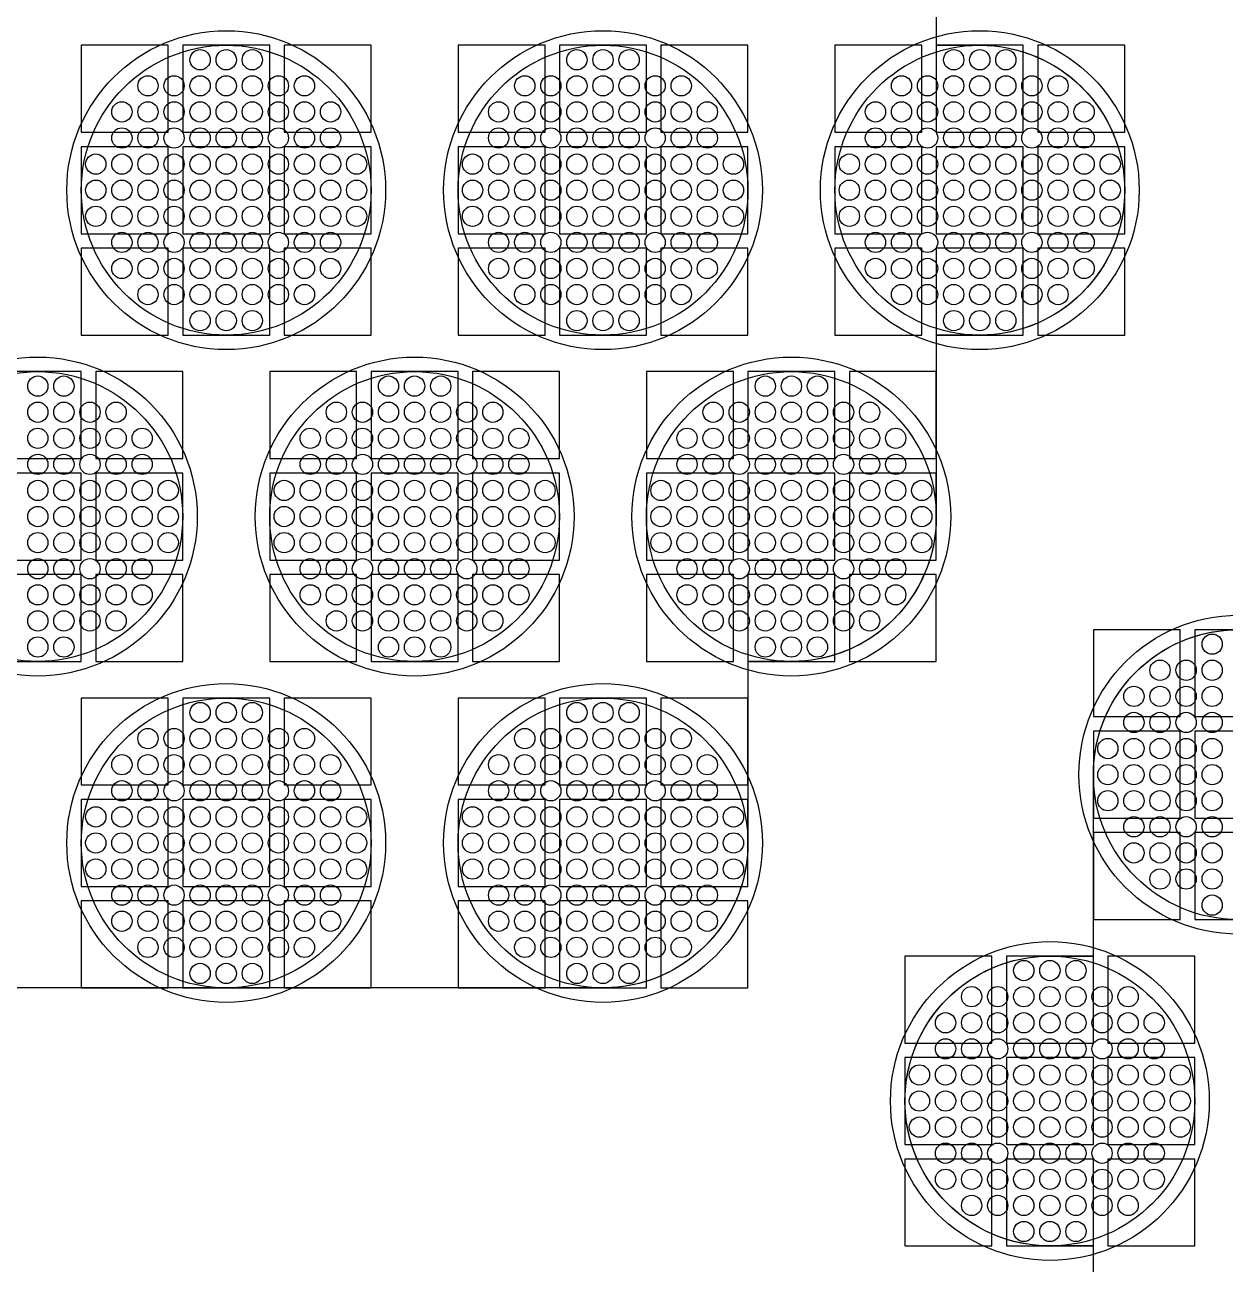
# Model space of a CAD drawing. Extents: x -49 to 54, y -38 to 38.
# Drawn here: x -36.067 to -31.925, y -30.411 to -26.135 of the extents above; entities that cross this region are included whole.
import ezdxf

# ---------------------------------------------------------------- set-up
doc = ezdxf.new("R2010")
doc.units = 0
for name, color, linetype in [('BACK_LAYER', 5, 'CONTINUOUS'), ('COND_LAYER_LOWER_ELECTRODE', 6, 'CONTINUOUS'), ('CONDUCTIVE_LAYER_BACK_LAYER', 2, 'CONTINUOUS'), ('EMITTER', 3, 'CONTINUOUS'), ('LOWER_ELECTRODE', 1, 'CONTINUOUS')]:
    doc.layers.add(name, color=color, linetype=linetype)

msp = doc.modelspace()

# ---------------------------------------------------------------- linework, layer by layer
at = {"layer": 'BACK_LAYER'}
for points in [[(-35.8721, -26.5058), (-35.5721, -26.5058), (-35.5721, -26.2058), (-35.8721, -26.2058)], [(-35.5221, -26.5058), (-35.2221, -26.5058), (-35.2221, -26.2058), (-35.5221, -26.2058)], [(-35.1721, -26.5058), (-34.8721, -26.5058), (-34.8721, -26.2058), (-35.1721, -26.2058)], [(-34.5721, -26.5058), (-34.2721, -26.5058), (-34.2721, -26.2058), (-34.5721, -26.2058)], [(-34.2221, -26.5058), (-33.9221, -26.5058), (-33.9221, -26.2058), (-34.2221, -26.2058)], [(-33.8721, -26.5058), (-33.5721, -26.5058), (-33.5721, -26.2058), (-33.8721, -26.2058)], [(-33.2721, -26.5058), (-32.9721, -26.5058), (-32.9721, -26.2058), (-33.2721, -26.2058)], [(-32.9221, -26.5058), (-32.6221, -26.5058), (-32.6221, -26.2058), (-32.9221, -26.2058)], [(-32.5721, -26.5058), (-32.2721, -26.5058), (-32.2721, -26.2058), (-32.5721, -26.2058)], [(-35.8721, -26.8558), (-35.5721, -26.8558), (-35.5721, -26.5558), (-35.8721, -26.5558)], [(-35.5221, -26.8558), (-35.2221, -26.8558), (-35.2221, -26.5558), (-35.5221, -26.5558)], [(-35.1721, -26.8558), (-34.8721, -26.8558), (-34.8721, -26.5558), (-35.1721, -26.5558)], [(-34.5721, -26.8558), (-34.2721, -26.8558), (-34.2721, -26.5558), (-34.5721, -26.5558)], [(-34.2221, -26.8558), (-33.9221, -26.8558), (-33.9221, -26.5558), (-34.2221, -26.5558)], [(-33.8721, -26.8558), (-33.5721, -26.8558), (-33.5721, -26.5558), (-33.8721, -26.5558)], [(-33.2721, -26.8558), (-32.9721, -26.8558), (-32.9721, -26.5558), (-33.2721, -26.5558)], [(-32.9221, -26.8558), (-32.6221, -26.8558), (-32.6221, -26.5558), (-32.9221, -26.5558)], [(-32.5721, -26.8558), (-32.2721, -26.8558), (-32.2721, -26.5558), (-32.5721, -26.5558)], [(-35.8721, -27.2058), (-35.5721, -27.2058), (-35.5721, -26.9058), (-35.8721, -26.9058)], [(-35.5221, -27.2058), (-35.2221, -27.2058), (-35.2221, -26.9058), (-35.5221, -26.9058)], [(-35.1721, -27.2058), (-34.8721, -27.2058), (-34.8721, -26.9058), (-35.1721, -26.9058)], [(-34.5721, -27.2058), (-34.2721, -27.2058), (-34.2721, -26.9058), (-34.5721, -26.9058)], [(-34.2221, -27.2058), (-33.9221, -27.2058), (-33.9221, -26.9058), (-34.2221, -26.9058)], [(-33.8721, -27.2058), (-33.5721, -27.2058), (-33.5721, -26.9058), (-33.8721, -26.9058)], [(-33.2721, -27.2058), (-32.9721, -27.2058), (-32.9721, -26.9058), (-33.2721, -26.9058)], [(-32.9221, -27.2058), (-32.6221, -27.2058), (-32.6221, -26.9058), (-32.9221, -26.9058)], [(-32.5721, -27.2058), (-32.2721, -27.2058), (-32.2721, -26.9058), (-32.5721, -26.9058)], [(-36.1721, -27.6316), (-35.8721, -27.6316), (-35.8721, -27.3316), (-36.1721, -27.3316)], [(-35.8221, -27.6316), (-35.5221, -27.6316), (-35.5221, -27.3316), (-35.8221, -27.3316)], [(-35.2221, -27.6316), (-34.9221, -27.6316), (-34.9221, -27.3316), (-35.2221, -27.3316)], [(-34.8721, -27.6316), (-34.5721, -27.6316), (-34.5721, -27.3316), (-34.8721, -27.3316)], [(-34.5221, -27.6316), (-34.2221, -27.6316), (-34.2221, -27.3316), (-34.5221, -27.3316)], [(-33.9221, -27.6316), (-33.6221, -27.6316), (-33.6221, -27.3316), (-33.9221, -27.3316)], [(-33.5721, -27.6316), (-33.2721, -27.6316), (-33.2721, -27.3316), (-33.5721, -27.3316)], [(-33.2221, -27.6316), (-32.9221, -27.6316), (-32.9221, -27.3316), (-33.2221, -27.3316)], [(-36.1721, -27.9816), (-35.8721, -27.9816), (-35.8721, -27.6816), (-36.1721, -27.6816)], [(-35.8221, -27.9816), (-35.5221, -27.9816), (-35.5221, -27.6816), (-35.8221, -27.6816)], [(-35.2221, -27.9816), (-34.9221, -27.9816), (-34.9221, -27.6816), (-35.2221, -27.6816)], [(-34.8721, -27.9816), (-34.5721, -27.9816), (-34.5721, -27.6816), (-34.8721, -27.6816)], [(-34.5221, -27.9816), (-34.2221, -27.9816), (-34.2221, -27.6816), (-34.5221, -27.6816)], [(-33.9221, -27.9816), (-33.6221, -27.9816), (-33.6221, -27.6816), (-33.9221, -27.6816)], [(-33.5721, -27.9816), (-33.2721, -27.9816), (-33.2721, -27.6816), (-33.5721, -27.6816)], [(-33.2221, -27.9816), (-32.9221, -27.9816), (-32.9221, -27.6816), (-33.2221, -27.6816)], [(-36.1721, -28.3316), (-35.8721, -28.3316), (-35.8721, -28.0316), (-36.1721, -28.0316)], [(-35.8221, -28.3316), (-35.5221, -28.3316), (-35.5221, -28.0316), (-35.8221, -28.0316)], [(-35.2221, -28.3316), (-34.9221, -28.3316), (-34.9221, -28.0316), (-35.2221, -28.0316)], [(-34.8721, -28.3316), (-34.5721, -28.3316), (-34.5721, -28.0316), (-34.8721, -28.0316)], [(-34.5221, -28.3316), (-34.2221, -28.3316), (-34.2221, -28.0316), (-34.5221, -28.0316)], [(-33.9221, -28.3316), (-33.6221, -28.3316), (-33.6221, -28.0316), (-33.9221, -28.0316)], [(-33.5721, -28.3316), (-33.2721, -28.3316), (-33.2721, -28.0316), (-33.5721, -28.0316)], [(-33.2221, -28.3316), (-32.9221, -28.3316), (-32.9221, -28.0316), (-33.2221, -28.0316)], [(-32.3802, -28.5218), (-32.0802, -28.5218), (-32.0802, -28.2218), (-32.3802, -28.2218)], [(-32.0302, -28.5218), (-31.7302, -28.5218), (-31.7302, -28.2218), (-32.0302, -28.2218)], [(-35.8721, -28.7575), (-35.5721, -28.7575), (-35.5721, -28.4575), (-35.8721, -28.4575)], [(-35.5221, -28.7575), (-35.2221, -28.7575), (-35.2221, -28.4575), (-35.5221, -28.4575)], [(-35.1721, -28.7575), (-34.8721, -28.7575), (-34.8721, -28.4575), (-35.1721, -28.4575)], [(-34.5721, -28.7575), (-34.2721, -28.7575), (-34.2721, -28.4575), (-34.5721, -28.4575)], [(-34.2221, -28.7575), (-33.9221, -28.7575), (-33.9221, -28.4575), (-34.2221, -28.4575)], [(-33.8721, -28.7575), (-33.5721, -28.7575), (-33.5721, -28.4575), (-33.8721, -28.4575)], [(-32.3802, -28.8718), (-32.0802, -28.8718), (-32.0802, -28.5718), (-32.3802, -28.5718)], [(-32.0302, -28.8718), (-31.7302, -28.8718), (-31.7302, -28.5718), (-32.0302, -28.5718)], [(-35.8721, -29.1075), (-35.5721, -29.1075), (-35.5721, -28.8075), (-35.8721, -28.8075)], [(-35.5221, -29.1075), (-35.2221, -29.1075), (-35.2221, -28.8075), (-35.5221, -28.8075)], [(-35.1721, -29.1075), (-34.8721, -29.1075), (-34.8721, -28.8075), (-35.1721, -28.8075)], [(-34.5721, -29.1075), (-34.2721, -29.1075), (-34.2721, -28.8075), (-34.5721, -28.8075)], [(-34.2221, -29.1075), (-33.9221, -29.1075), (-33.9221, -28.8075), (-34.2221, -28.8075)], [(-33.8721, -29.1075), (-33.5721, -29.1075), (-33.5721, -28.8075), (-33.8721, -28.8075)], [(-32.3802, -29.2218), (-32.0802, -29.2218), (-32.0802, -28.9218), (-32.3802, -28.9218)], [(-32.0302, -29.2218), (-31.7302, -29.2218), (-31.7302, -28.9218), (-32.0302, -28.9218)], [(-35.8721, -29.4575), (-35.5721, -29.4575), (-35.5721, -29.1575), (-35.8721, -29.1575)], [(-35.5221, -29.4575), (-35.2221, -29.4575), (-35.2221, -29.1575), (-35.5221, -29.1575)], [(-35.1721, -29.4575), (-34.8721, -29.4575), (-34.8721, -29.1575), (-35.1721, -29.1575)], [(-34.5721, -29.4575), (-34.2721, -29.4575), (-34.2721, -29.1575), (-34.5721, -29.1575)], [(-34.2221, -29.4575), (-33.9221, -29.4575), (-33.9221, -29.1575), (-34.2221, -29.1575)], [(-33.8721, -29.4575), (-33.5721, -29.4575), (-33.5721, -29.1575), (-33.8721, -29.1575)], [(-33.0302, -29.6477), (-32.7302, -29.6477), (-32.7302, -29.3477), (-33.0302, -29.3477)], [(-32.6802, -29.6477), (-32.3802, -29.6477), (-32.3802, -29.3477), (-32.6802, -29.3477)], [(-32.3302, -29.6477), (-32.0302, -29.6477), (-32.0302, -29.3477), (-32.3302, -29.3477)], [(-33.0302, -29.9977), (-32.7302, -29.9977), (-32.7302, -29.6977), (-33.0302, -29.6977)], [(-32.6802, -29.9977), (-32.3802, -29.9977), (-32.3802, -29.6977), (-32.6802, -29.6977)], [(-32.3302, -29.9977), (-32.0302, -29.9977), (-32.0302, -29.6977), (-32.3302, -29.6977)], [(-33.0302, -30.3477), (-32.7302, -30.3477), (-32.7302, -30.0477), (-33.0302, -30.0477)], [(-32.6802, -30.3477), (-32.3802, -30.3477), (-32.3802, -30.0477), (-32.6802, -30.0477)], [(-32.3302, -30.3477), (-32.0302, -30.3477), (-32.0302, -30.0477), (-32.3302, -30.0477)]]:
    msp.add_lwpolyline(points, close=True, dxfattribs=at)
at = {"layer": 'COND_LAYER_LOWER_ELECTRODE'}
for centre in [(-35.3721, -26.7058), (-34.0721, -26.7058), (-32.7721, -26.7058), (-36.0221, -27.8316), (-34.7221, -27.8316), (-33.4221, -27.8316), (-31.8802, -28.7218), (-35.3721, -28.9575), (-34.0721, -28.9575), (-32.5302, -29.8477)]:
    msp.add_circle(centre, 0.55, dxfattribs=at)
at = {"layer": 'CONDUCTIVE_LAYER_BACK_LAYER'}
for points in [[(-32.9221, -25.58), (-32.9221, -26.2059), (-32.7621, -26.2059), (-32.7423, -26.2067), (-32.7225, -26.2083), (-32.7027, -26.2106), (-32.6831, -26.2138), (-32.6636, -26.2177), (-32.6443, -26.2224), (-32.6252, -26.2279), (-32.6063, -26.2341), (-32.5876, -26.2411), (-32.5693, -26.2488), (-32.5513, -26.2572), (-32.5336, -26.2663), (-32.5164, -26.2761), (-32.4995, -26.2866), (-32.483, -26.2978), (-32.467, -26.3096), (-32.4515, -26.3221), (-32.4365, -26.3351), (-32.4221, -26.3487), (-32.4081, -26.3629), (-32.3948, -26.3777), (-32.3821, -26.3929), (-32.3699, -26.4087), (-32.3584, -26.4249), (-32.3476, -26.4416), (-32.3374, -26.4587), (-32.3279, -26.4761), (-32.3192, -26.494), (-32.3111, -26.5122), (-32.3038, -26.5306), (-32.2972, -26.5494), (-32.2913, -26.5684), (-32.2862, -26.5876), (-32.2819, -26.607), (-32.2784, -26.6266), (-32.2756, -26.6463), (-32.2737, -26.6661), (-32.2725, -26.6859), (-32.2721, -26.7058), (-32.2725, -26.7257), (-32.2737, -26.7455), (-32.2756, -26.7653), (-32.2784, -26.785), (-32.2819, -26.8046), (-32.2862, -26.824), (-32.2913, -26.8432), (-32.2972, -26.8622), (-32.3038, -26.881), (-32.3111, -26.8994), (-32.3192, -26.9176), (-32.3279, -26.9354), (-32.3374, -26.9529), (-32.3476, -26.97), (-32.3584, -26.9867), (-32.3699, -27.0029), (-32.3821, -27.0187), (-32.3948, -27.0339), (-32.4081, -27.0486), (-32.4221, -27.0628), (-32.4365, -27.0765), (-32.4515, -27.0895), (-32.467, -27.102), (-32.483, -27.1138), (-32.4995, -27.125), (-32.5164, -27.1355), (-32.5336, -27.1453), (-32.5513, -27.1544), (-32.5693, -27.1628), (-32.5876, -27.1705), (-32.6063, -27.1775), (-32.6252, -27.1837), (-32.6443, -27.1892), (-32.6636, -27.1939), (-32.6831, -27.1978), (-32.7027, -27.201), (-32.7225, -27.2033), (-32.7423, -27.2049), (-32.7621, -27.2057), (-32.9221, -27.2057), (-32.9221, -27.8316), (-32.9225, -27.8515), (-32.9237, -27.8714), (-32.9256, -27.8911), (-32.9284, -27.9108), (-32.9319, -27.9304), (-32.9362, -27.9498), (-32.9413, -27.969), (-32.9472, -27.988), (-32.9538, -28.0068), (-32.9611, -28.0253), (-32.9692, -28.0434), (-32.9779, -28.0613), (-32.9874, -28.0788), (-32.9976, -28.0958), (-33.0084, -28.1125), (-33.0199, -28.1287), (-33.0321, -28.1445), (-33.0448, -28.1597), (-33.0581, -28.1745), (-33.0721, -28.1887), (-33.0865, -28.2023), (-33.1015, -28.2154), (-33.117, -28.2278), (-33.133, -28.2396), (-33.1495, -28.2508), (-33.1664, -28.2613), (-33.1836, -28.2711), (-33.2013, -28.2802), (-33.2193, -28.2887), (-33.2376, -28.2964), (-33.2563, -28.3033), (-33.2752, -28.3096), (-33.2943, -28.315), (-33.3136, -28.3197), (-33.3331, -28.3236), (-33.3527, -28.3268), (-33.3725, -28.3292), (-33.3923, -28.3307), (-33.4121, -28.3315), (-33.5721, -28.3315), (-33.5721, -28.9575), (-33.5725, -28.9773), (-33.5737, -28.9972), (-33.5756, -29.017), (-33.5784, -29.0367), (-33.5819, -29.0562), (-33.5862, -29.0756), (-33.5913, -29.0949), (-33.5972, -29.1139), (-33.6038, -29.1326), (-33.6111, -29.1511), (-33.6192, -29.1693), (-33.6279, -29.1871), (-33.6374, -29.2046), (-33.6476, -29.2217), (-33.6584, -29.2383), (-33.6699, -29.2546), (-33.6821, -29.2703), (-33.6948, -29.2856), (-33.7081, -29.3003), (-33.7221, -29.3145), (-33.7365, -29.3281), (-33.7515, -29.3412), (-33.767, -29.3536), (-33.783, -29.3654), (-33.7995, -29.3766), (-33.8164, -29.3871), (-33.8336, -29.397), (-33.8513, -29.4061), (-33.8693, -29.4145), (-33.8876, -29.4222), (-33.9063, -29.4292), (-33.9252, -29.4354), (-33.9443, -29.4409), (-33.9636, -29.4456), (-33.9831, -29.4495), (-34.0027, -29.4526), (-34.0225, -29.455), (-34.0423, -29.4566), (-34.0621, -29.4574), (-36.682, -29.4574)], [(-32.3802, -30.9735), (-32.3802, -30.3476), (-32.5402, -30.3476), (-32.56, -30.3468), (-32.5798, -30.3452), (-32.5996, -30.3428), (-32.6192, -30.3397), (-32.6387, -30.3357), (-32.658, -30.331), (-32.6771, -30.3256), (-32.696, -30.3194), (-32.7147, -30.3124), (-32.733, -30.3047), (-32.751, -30.2963), (-32.7687, -30.2871), (-32.7859, -30.2773), (-32.8028, -30.2668), (-32.8193, -30.2556), (-32.8353, -30.2438), (-32.8508, -30.2314), (-32.8658, -30.2183), (-32.8802, -30.2047), (-32.8942, -30.1905), (-32.9075, -30.1758), (-32.9203, -30.1605), (-32.9324, -30.1448), (-32.9439, -30.1285), (-32.9547, -30.1119), (-32.9649, -30.0948), (-32.9744, -30.0773), (-32.9831, -30.0595), (-32.9912, -30.0413), (-32.9985, -30.0228), (-33.0051, -30.0041), (-33.011, -29.985), (-33.0161, -29.9658), (-33.0204, -29.9464), (-33.0239, -29.9269), (-33.0267, -29.9072), (-33.0286, -29.8874), (-33.0298, -29.8675), (-33.0302, -29.8477), (-33.0298, -29.8278), (-33.0286, -29.8079), (-33.0267, -29.7881), (-33.0239, -29.7685), (-33.0204, -29.7489), (-33.0161, -29.7295), (-33.011, -29.7103), (-33.0051, -29.6913), (-32.9985, -29.6725), (-32.9912, -29.654), (-32.9831, -29.6358), (-32.9744, -29.618), (-32.9649, -29.6005), (-32.9547, -29.5834), (-32.9439, -29.5668), (-32.9324, -29.5506), (-32.9203, -29.5348), (-32.9075, -29.5195), (-32.8942, -29.5048), (-32.8802, -29.4906), (-32.8658, -29.477), (-32.8508, -29.4639), (-32.8353, -29.4515), (-32.8193, -29.4397), (-32.8028, -29.4285), (-32.7859, -29.418), (-32.7687, -29.4082), (-32.751, -29.399), (-32.733, -29.3906), (-32.7147, -29.3829), (-32.696, -29.3759), (-32.6771, -29.3697), (-32.658, -29.3643), (-32.6387, -29.3596), (-32.6192, -29.3556), (-32.5996, -29.3525), (-32.5798, -29.3501), (-32.56, -29.3485), (-32.5402, -29.3478), (-32.3802, -29.3478), (-32.3802, -28.7218), (-32.3798, -28.7019), (-32.3786, -28.6821), (-32.3767, -28.6623), (-32.3739, -28.6426), (-32.3704, -28.6231), (-32.3661, -28.6036), (-32.361, -28.5844), (-32.3551, -28.5654), (-32.3485, -28.5467), (-32.3412, -28.5282), (-32.3331, -28.51), (-32.3244, -28.4922), (-32.3149, -28.4747), (-32.3047, -28.4576), (-32.2939, -28.4409), (-32.2824, -28.4247), (-32.2703, -28.409), (-32.2575, -28.3937), (-32.2442, -28.379), (-32.2302, -28.3648), (-32.2158, -28.3511), (-32.2008, -28.3381), (-32.1853, -28.3257), (-32.1693, -28.3138), (-32.1528, -28.3027), (-32.1359, -28.2922), (-32.1187, -28.2823), (-32.101, -28.2732), (-32.083, -28.2648), (-32.0647, -28.2571), (-32.046, -28.2501), (-32.0271, -28.2439), (-32.008, -28.2384), (-31.9887, -28.2337), (-31.9692, -28.2298), (-31.9496, -28.2267), (-31.9298, -28.2243), (-31.91, -28.2227)]]:
    msp.add_lwpolyline(points, dxfattribs=at)
at = {"layer": 'EMITTER'}
for centre in [(-35.3721, -26.7058), (-34.0721, -26.7058), (-32.7721, -26.7058), (-36.0221, -27.8316), (-34.7221, -27.8316), (-33.4221, -27.8316), (-31.8802, -28.7218), (-35.3721, -28.9575), (-34.0721, -28.9575), (-32.5302, -29.8477)]:
    msp.add_circle(centre, 0.5, dxfattribs=at)
at = {"layer": 'LOWER_ELECTRODE'}
for centre in [(-35.4621, -26.2558), (-35.3721, -26.2558), (-35.2821, -26.2558), (-34.1621, -26.2558), (-34.0721, -26.2558), (-33.9821, -26.2558), (-32.8621, -26.2558), (-32.7721, -26.2558), (-32.6821, -26.2558), (-35.6421, -26.3458), (-35.5521, -26.3458), (-35.4621, -26.3458), (-35.3721, -26.3458), (-35.2821, -26.3458), (-35.1921, -26.3458), (-35.1021, -26.3458), (-34.3421, -26.3458), (-34.2521, -26.3458), (-34.1621, -26.3458), (-34.0721, -26.3458), (-33.9821, -26.3458), (-33.8921, -26.3458), (-33.8021, -26.3458), (-33.0421, -26.3458), (-32.9521, -26.3458), (-32.8621, -26.3458), (-32.7721, -26.3458), (-32.6821, -26.3458), (-32.5921, -26.3458), (-32.5021, -26.3458), (-35.7321, -26.4358), (-35.6421, -26.4358), (-35.5521, -26.4358), (-35.4621, -26.4358), (-35.3721, -26.4358), (-35.2821, -26.4358), (-35.1921, -26.4358), (-35.1021, -26.4358), (-35.0121, -26.4358), (-34.4321, -26.4358), (-34.3421, -26.4358), (-34.2521, -26.4358), (-34.1621, -26.4358), (-34.0721, -26.4358), (-33.9821, -26.4358), (-33.8921, -26.4358), (-33.8021, -26.4358), (-33.7121, -26.4358), (-33.1321, -26.4358), (-33.0421, -26.4358), (-32.9521, -26.4358), (-32.8621, -26.4358), (-32.7721, -26.4358), (-32.6821, -26.4358), (-32.5921, -26.4358), (-32.5021, -26.4358), (-32.4121, -26.4358), (-35.7321, -26.5258), (-35.6421, -26.5258), (-35.5521, -26.5258), (-35.4621, -26.5258), (-35.3721, -26.5258), (-35.2821, -26.5258), (-35.1921, -26.5258), (-35.1021, -26.5258), (-35.0121, -26.5258), (-34.4321, -26.5258), (-34.3421, -26.5258), (-34.2521, -26.5258), (-34.1621, -26.5258), (-34.0721, -26.5258), (-33.9821, -26.5258), (-33.8921, -26.5258), (-33.8021, -26.5258), (-33.7121, -26.5258), (-33.1321, -26.5258), (-33.0421, -26.5258), (-32.9521, -26.5258), (-32.8621, -26.5258), (-32.7721, -26.5258), (-32.6821, -26.5258), (-32.5921, -26.5258), (-32.5021, -26.5258), (-32.4121, -26.5258), (-35.8221, -26.6158), (-35.7321, -26.6158), (-35.6421, -26.6158), (-35.5521, -26.6158), (-35.4621, -26.6158), (-35.3721, -26.6158), (-35.2821, -26.6158), (-35.1921, -26.6158), (-35.1021, -26.6158), (-35.0121, -26.6158), (-34.9221, -26.6158), (-34.5221, -26.6158), (-34.4321, -26.6158), (-34.3421, -26.6158), (-34.2521, -26.6158), (-34.1621, -26.6158), (-34.0721, -26.6158), (-33.9821, -26.6158), (-33.8921, -26.6158), (-33.8021, -26.6158), (-33.7121, -26.6158), (-33.6221, -26.6158), (-33.2221, -26.6158), (-33.1321, -26.6158), (-33.0421, -26.6158), (-32.9521, -26.6158), (-32.8621, -26.6158), (-32.7721, -26.6158), (-32.6821, -26.6158), (-32.5921, -26.6158), (-32.5021, -26.6158), (-32.4121, -26.6158), (-32.3221, -26.6158), (-35.8221, -26.7058), (-35.7321, -26.7058), (-35.6421, -26.7058), (-35.5521, -26.7058), (-35.4621, -26.7058), (-35.3721, -26.7058), (-35.2821, -26.7058), (-35.1921, -26.7058), (-35.1021, -26.7058), (-35.0121, -26.7058), (-34.9221, -26.7058), (-34.5221, -26.7058), (-34.4321, -26.7058), (-34.3421, -26.7058), (-34.2521, -26.7058), (-34.1621, -26.7058), (-34.0721, -26.7058), (-33.9821, -26.7058), (-33.8921, -26.7058), (-33.8021, -26.7058), (-33.7121, -26.7058), (-33.6221, -26.7058), (-33.2221, -26.7058), (-33.1321, -26.7058), (-33.0421, -26.7058), (-32.9521, -26.7058), (-32.8621, -26.7058), (-32.7721, -26.7058), (-32.6821, -26.7058), (-32.5921, -26.7058), (-32.5021, -26.7058), (-32.4121, -26.7058), (-32.3221, -26.7058), (-35.8221, -26.7958), (-35.7321, -26.7958), (-35.6421, -26.7958), (-35.5521, -26.7958), (-35.4621, -26.7958), (-35.3721, -26.7958), (-35.2821, -26.7958), (-35.1921, -26.7958), (-35.1021, -26.7958), (-35.0121, -26.7958), (-34.9221, -26.7958), (-34.5221, -26.7958), (-34.4321, -26.7958), (-34.3421, -26.7958), (-34.2521, -26.7958), (-34.1621, -26.7958), (-34.0721, -26.7958), (-33.9821, -26.7958), (-33.8921, -26.7958), (-33.8021, -26.7958), (-33.7121, -26.7958), (-33.6221, -26.7958), (-33.2221, -26.7958), (-33.1321, -26.7958), (-33.0421, -26.7958), (-32.9521, -26.7958), (-32.8621, -26.7958), (-32.7721, -26.7958), (-32.6821, -26.7958), (-32.5921, -26.7958), (-32.5021, -26.7958), (-32.4121, -26.7958), (-32.3221, -26.7958), (-35.7321, -26.8858), (-35.6421, -26.8858), (-35.5521, -26.8858), (-35.4621, -26.8858), (-35.3721, -26.8858), (-35.2821, -26.8858), (-35.1921, -26.8858), (-35.1021, -26.8858), (-35.0121, -26.8858), (-34.4321, -26.8858), (-34.3421, -26.8858), (-34.2521, -26.8858), (-34.1621, -26.8858), (-34.0721, -26.8858), (-33.9821, -26.8858), (-33.8921, -26.8858), (-33.8021, -26.8858), (-33.7121, -26.8858), (-33.1321, -26.8858), (-33.0421, -26.8858), (-32.9521, -26.8858), (-32.8621, -26.8858), (-32.7721, -26.8858), (-32.6821, -26.8858), (-32.5921, -26.8858), (-32.5021, -26.8858), (-32.4121, -26.8858), (-35.7321, -26.9758), (-35.6421, -26.9758), (-35.5521, -26.9758), (-35.4621, -26.9758), (-35.3721, -26.9758), (-35.2821, -26.9758), (-35.1921, -26.9758), (-35.1021, -26.9758), (-35.0121, -26.9758), (-34.4321, -26.9758), (-34.3421, -26.9758), (-34.2521, -26.9758), (-34.1621, -26.9758), (-34.0721, -26.9758), (-33.9821, -26.9758), (-33.8921, -26.9758), (-33.8021, -26.9758), (-33.7121, -26.9758), (-33.1321, -26.9758), (-33.0421, -26.9758), (-32.9521, -26.9758), (-32.8621, -26.9758), (-32.7721, -26.9758), (-32.6821, -26.9758), (-32.5921, -26.9758), (-32.5021, -26.9758), (-32.4121, -26.9758), (-35.6421, -27.0658), (-35.5521, -27.0658), (-35.4621, -27.0658), (-35.3721, -27.0658), (-35.2821, -27.0658), (-35.1921, -27.0658), (-35.1021, -27.0658), (-34.3421, -27.0658), (-34.2521, -27.0658), (-34.1621, -27.0658), (-34.0721, -27.0658), (-33.9821, -27.0658), (-33.8921, -27.0658), (-33.8021, -27.0658), (-33.0421, -27.0658), (-32.9521, -27.0658), (-32.8621, -27.0658), (-32.7721, -27.0658), (-32.6821, -27.0658), (-32.5921, -27.0658), (-32.5021, -27.0658), (-35.4621, -27.1558), (-35.3721, -27.1558), (-35.2821, -27.1558), (-34.1621, -27.1558), (-34.0721, -27.1558), (-33.9821, -27.1558), (-32.8621, -27.1558), (-32.7721, -27.1558), (-32.6821, -27.1558), (-36.0221, -27.3816), (-35.9321, -27.3816), (-34.8121, -27.3816), (-34.7221, -27.3816), (-34.6321, -27.3816), (-33.5121, -27.3816), (-33.4221, -27.3816), (-33.3321, -27.3816), (-36.0221, -27.4716), (-35.9321, -27.4716), (-35.8421, -27.4716), (-35.7521, -27.4716), (-34.9921, -27.4716), (-34.9021, -27.4716), (-34.8121, -27.4716), (-34.7221, -27.4716), (-34.6321, -27.4716), (-34.5421, -27.4716), (-34.4521, -27.4716), (-33.6921, -27.4716), (-33.6021, -27.4716), (-33.5121, -27.4716), (-33.4221, -27.4716), (-33.3321, -27.4716), (-33.2421, -27.4716), (-33.1521, -27.4716), (-36.0221, -27.5616), (-35.9321, -27.5616), (-35.8421, -27.5616), (-35.7521, -27.5616), (-35.6621, -27.5616), (-35.0821, -27.5616), (-34.9921, -27.5616), (-34.9021, -27.5616), (-34.8121, -27.5616), (-34.7221, -27.5616), (-34.6321, -27.5616), (-34.5421, -27.5616), (-34.4521, -27.5616), (-34.3621, -27.5616), (-33.7821, -27.5616), (-33.6921, -27.5616), (-33.6021, -27.5616), (-33.5121, -27.5616), (-33.4221, -27.5616), (-33.3321, -27.5616), (-33.2421, -27.5616), (-33.1521, -27.5616), (-33.0621, -27.5616), (-36.0221, -27.6516), (-35.9321, -27.6516), (-35.8421, -27.6516), (-35.7521, -27.6516), (-35.6621, -27.6516), (-35.0821, -27.6516), (-34.9921, -27.6516), (-34.9021, -27.6516), (-34.8121, -27.6516), (-34.7221, -27.6516), (-34.6321, -27.6516), (-34.5421, -27.6516), (-34.4521, -27.6516), (-34.3621, -27.6516), (-33.7821, -27.6516), (-33.6921, -27.6516), (-33.6021, -27.6516), (-33.5121, -27.6516), (-33.4221, -27.6516), (-33.3321, -27.6516), (-33.2421, -27.6516), (-33.1521, -27.6516), (-33.0621, -27.6516), (-36.0221, -27.7416), (-35.9321, -27.7416), (-35.8421, -27.7416), (-35.7521, -27.7416), (-35.6621, -27.7416), (-35.5721, -27.7416), (-35.1721, -27.7416), (-35.0821, -27.7416), (-34.9921, -27.7416), (-34.9021, -27.7416), (-34.8121, -27.7416), (-34.7221, -27.7416), (-34.6321, -27.7416), (-34.5421, -27.7416), (-34.4521, -27.7416), (-34.3621, -27.7416), (-34.2721, -27.7416), (-33.8721, -27.7416), (-33.7821, -27.7416), (-33.6921, -27.7416), (-33.6021, -27.7416), (-33.5121, -27.7416), (-33.4221, -27.7416), (-33.3321, -27.7416), (-33.2421, -27.7416), (-33.1521, -27.7416), (-33.0621, -27.7416), (-32.9721, -27.7416), (-36.0221, -27.8316), (-35.9321, -27.8316), (-35.8421, -27.8316), (-35.7521, -27.8316), (-35.6621, -27.8316), (-35.5721, -27.8316), (-35.1721, -27.8316), (-35.0821, -27.8316), (-34.9921, -27.8316), (-34.9021, -27.8316), (-34.8121, -27.8316), (-34.7221, -27.8316), (-34.6321, -27.8316), (-34.5421, -27.8316), (-34.4521, -27.8316), (-34.3621, -27.8316), (-34.2721, -27.8316), (-33.8721, -27.8316), (-33.7821, -27.8316), (-33.6921, -27.8316), (-33.6021, -27.8316), (-33.5121, -27.8316), (-33.4221, -27.8316), (-33.3321, -27.8316), (-33.2421, -27.8316), (-33.1521, -27.8316), (-33.0621, -27.8316), (-32.9721, -27.8316), (-36.0221, -27.9216), (-35.9321, -27.9216), (-35.8421, -27.9216), (-35.7521, -27.9216), (-35.6621, -27.9216), (-35.5721, -27.9216), (-35.1721, -27.9216), (-35.0821, -27.9216), (-34.9921, -27.9216), (-34.9021, -27.9216), (-34.8121, -27.9216), (-34.7221, -27.9216), (-34.6321, -27.9216), (-34.5421, -27.9216), (-34.4521, -27.9216), (-34.3621, -27.9216), (-34.2721, -27.9216), (-33.8721, -27.9216), (-33.7821, -27.9216), (-33.6921, -27.9216), (-33.6021, -27.9216), (-33.5121, -27.9216), (-33.4221, -27.9216), (-33.3321, -27.9216), (-33.2421, -27.9216), (-33.1521, -27.9216), (-33.0621, -27.9216), (-32.9721, -27.9216), (-36.0221, -28.0116), (-35.9321, -28.0116), (-35.8421, -28.0116), (-35.7521, -28.0116), (-35.6621, -28.0116), (-35.0821, -28.0116), (-34.9921, -28.0116), (-34.9021, -28.0116), (-34.8121, -28.0116), (-34.7221, -28.0116), (-34.6321, -28.0116), (-34.5421, -28.0116), (-34.4521, -28.0116), (-34.3621, -28.0116), (-33.7821, -28.0116), (-33.6921, -28.0116), (-33.6021, -28.0116), (-33.5121, -28.0116), (-33.4221, -28.0116), (-33.3321, -28.0116), (-33.2421, -28.0116), (-33.1521, -28.0116), (-33.0621, -28.0116), (-36.0221, -28.1016), (-35.9321, -28.1016), (-35.8421, -28.1016), (-35.7521, -28.1016), (-35.6621, -28.1016), (-35.0821, -28.1016), (-34.9921, -28.1016), (-34.9021, -28.1016), (-34.8121, -28.1016), (-34.7221, -28.1016), (-34.6321, -28.1016), (-34.5421, -28.1016), (-34.4521, -28.1016), (-34.3621, -28.1016), (-33.7821, -28.1016), (-33.6921, -28.1016), (-33.6021, -28.1016), (-33.5121, -28.1016), (-33.4221, -28.1016), (-33.3321, -28.1016), (-33.2421, -28.1016), (-33.1521, -28.1016), (-33.0621, -28.1016), (-36.0221, -28.1916), (-35.9321, -28.1916), (-35.8421, -28.1916), (-35.7521, -28.1916), (-34.9921, -28.1916), (-34.9021, -28.1916), (-34.8121, -28.1916), (-34.7221, -28.1916), (-34.6321, -28.1916), (-34.5421, -28.1916), (-34.4521, -28.1916), (-33.6921, -28.1916), (-33.6021, -28.1916), (-33.5121, -28.1916), (-33.4221, -28.1916), (-33.3321, -28.1916), (-33.2421, -28.1916), (-33.1521, -28.1916), (-36.0221, -28.2816), (-35.9321, -28.2816), (-34.8121, -28.2816), (-34.7221, -28.2816), (-34.6321, -28.2816), (-33.5121, -28.2816), (-33.4221, -28.2816), (-33.3321, -28.2816), (-31.9702, -28.2718), (-32.1502, -28.3618), (-32.0602, -28.3618), (-31.9702, -28.3618), (-32.2402, -28.4518), (-32.1502, -28.4518), (-32.0602, -28.4518), (-31.9702, -28.4518), (-35.4621, -28.5075), (-35.3721, -28.5075), (-35.2821, -28.5075), (-34.1621, -28.5075), (-34.0721, -28.5075), (-33.9821, -28.5075), (-32.2402, -28.5418), (-32.1502, -28.5418), (-32.0602, -28.5418), (-31.9702, -28.5418), (-35.6421, -28.5975), (-35.5521, -28.5975), (-35.4621, -28.5975), (-35.3721, -28.5975), (-35.2821, -28.5975), (-35.1921, -28.5975), (-35.1021, -28.5975), (-34.3421, -28.5975), (-34.2521, -28.5975), (-34.1621, -28.5975), (-34.0721, -28.5975), (-33.9821, -28.5975), (-33.8921, -28.5975), (-33.8021, -28.5975), (-32.3302, -28.6318), (-32.2402, -28.6318), (-32.1502, -28.6318), (-32.0602, -28.6318), (-31.9702, -28.6318), (-35.7321, -28.6875), (-35.6421, -28.6875), (-35.5521, -28.6875), (-35.4621, -28.6875), (-35.3721, -28.6875), (-35.2821, -28.6875), (-35.1921, -28.6875), (-35.1021, -28.6875), (-35.0121, -28.6875), (-34.4321, -28.6875), (-34.3421, -28.6875), (-34.2521, -28.6875), (-34.1621, -28.6875), (-34.0721, -28.6875), (-33.9821, -28.6875), (-33.8921, -28.6875), (-33.8021, -28.6875), (-33.7121, -28.6875), (-32.3302, -28.7218), (-32.2402, -28.7218), (-32.1502, -28.7218), (-32.0602, -28.7218), (-31.9702, -28.7218), (-35.7321, -28.7775), (-35.6421, -28.7775), (-35.5521, -28.7775), (-35.4621, -28.7775), (-35.3721, -28.7775), (-35.2821, -28.7775), (-35.1921, -28.7775), (-35.1021, -28.7775), (-35.0121, -28.7775), (-34.4321, -28.7775), (-34.3421, -28.7775), (-34.2521, -28.7775), (-34.1621, -28.7775), (-34.0721, -28.7775), (-33.9821, -28.7775), (-33.8921, -28.7775), (-33.8021, -28.7775), (-33.7121, -28.7775), (-32.3302, -28.8118), (-32.2402, -28.8118), (-32.1502, -28.8118), (-32.0602, -28.8118), (-31.9702, -28.8118), (-35.8221, -28.8675), (-35.7321, -28.8675), (-35.6421, -28.8675), (-35.5521, -28.8675), (-35.4621, -28.8675), (-35.3721, -28.8675), (-35.2821, -28.8675), (-35.1921, -28.8675), (-35.1021, -28.8675), (-35.0121, -28.8675), (-34.9221, -28.8675), (-34.5221, -28.8675), (-34.4321, -28.8675), (-34.3421, -28.8675), (-34.2521, -28.8675), (-34.1621, -28.8675), (-34.0721, -28.8675), (-33.9821, -28.8675), (-33.8921, -28.8675), (-33.8021, -28.8675), (-33.7121, -28.8675), (-33.6221, -28.8675), (-32.2402, -28.9018), (-32.1502, -28.9018), (-32.0602, -28.9018), (-31.9702, -28.9018), (-35.8221, -28.9575), (-35.7321, -28.9575), (-35.6421, -28.9575), (-35.5521, -28.9575), (-35.4621, -28.9575), (-35.3721, -28.9575), (-35.2821, -28.9575), (-35.1921, -28.9575), (-35.1021, -28.9575), (-35.0121, -28.9575), (-34.9221, -28.9575), (-34.5221, -28.9575), (-34.4321, -28.9575), (-34.3421, -28.9575), (-34.2521, -28.9575), (-34.1621, -28.9575), (-34.0721, -28.9575), (-33.9821, -28.9575), (-33.8921, -28.9575), (-33.8021, -28.9575), (-33.7121, -28.9575), (-33.6221, -28.9575), (-32.2402, -28.9918), (-32.1502, -28.9918), (-32.0602, -28.9918), (-31.9702, -28.9918), (-35.8221, -29.0475), (-35.7321, -29.0475), (-35.6421, -29.0475), (-35.5521, -29.0475), (-35.4621, -29.0475), (-35.3721, -29.0475), (-35.2821, -29.0475), (-35.1921, -29.0475), (-35.1021, -29.0475), (-35.0121, -29.0475), (-34.9221, -29.0475), (-34.5221, -29.0475), (-34.4321, -29.0475), (-34.3421, -29.0475), (-34.2521, -29.0475), (-34.1621, -29.0475), (-34.0721, -29.0475), (-33.9821, -29.0475), (-33.8921, -29.0475), (-33.8021, -29.0475), (-33.7121, -29.0475), (-33.6221, -29.0475), (-32.1502, -29.0818), (-32.0602, -29.0818), (-31.9702, -29.0818), (-35.7321, -29.1375), (-35.6421, -29.1375), (-35.5521, -29.1375), (-35.4621, -29.1375), (-35.3721, -29.1375), (-35.2821, -29.1375), (-35.1921, -29.1375), (-35.1021, -29.1375), (-35.0121, -29.1375), (-34.4321, -29.1375), (-34.3421, -29.1375), (-34.2521, -29.1375), (-34.1621, -29.1375), (-34.0721, -29.1375), (-33.9821, -29.1375), (-33.8921, -29.1375), (-33.8021, -29.1375), (-33.7121, -29.1375), (-31.9702, -29.1718), (-35.7321, -29.2275), (-35.6421, -29.2275), (-35.5521, -29.2275), (-35.4621, -29.2275), (-35.3721, -29.2275), (-35.2821, -29.2275), (-35.1921, -29.2275), (-35.1021, -29.2275), (-35.0121, -29.2275), (-34.4321, -29.2275), (-34.3421, -29.2275), (-34.2521, -29.2275), (-34.1621, -29.2275), (-34.0721, -29.2275), (-33.9821, -29.2275), (-33.8921, -29.2275), (-33.8021, -29.2275), (-33.7121, -29.2275), (-35.6421, -29.3175), (-35.5521, -29.3175), (-35.4621, -29.3175), (-35.3721, -29.3175), (-35.2821, -29.3175), (-35.1921, -29.3175), (-35.1021, -29.3175), (-34.3421, -29.3175), (-34.2521, -29.3175), (-34.1621, -29.3175), (-34.0721, -29.3175), (-33.9821, -29.3175), (-33.8921, -29.3175), (-33.8021, -29.3175), (-32.6202, -29.3977), (-32.5302, -29.3977), (-32.4402, -29.3977), (-35.4621, -29.4075), (-35.3721, -29.4075), (-35.2821, -29.4075), (-34.1621, -29.4075), (-34.0721, -29.4075), (-33.9821, -29.4075), (-32.8002, -29.4877), (-32.7102, -29.4877), (-32.6202, -29.4877), (-32.5302, -29.4877), (-32.4402, -29.4877), (-32.3502, -29.4877), (-32.2602, -29.4877), (-32.8902, -29.5777), (-32.8002, -29.5777), (-32.7102, -29.5777), (-32.6202, -29.5777), (-32.5302, -29.5777), (-32.4402, -29.5777), (-32.3502, -29.5777), (-32.2602, -29.5777), (-32.1702, -29.5777), (-32.8902, -29.6677), (-32.8002, -29.6677), (-32.7102, -29.6677), (-32.6202, -29.6677), (-32.5302, -29.6677), (-32.4402, -29.6677), (-32.3502, -29.6677), (-32.2602, -29.6677), (-32.1702, -29.6677), (-32.9802, -29.7577), (-32.8902, -29.7577), (-32.8002, -29.7577), (-32.7102, -29.7577), (-32.6202, -29.7577), (-32.5302, -29.7577), (-32.4402, -29.7577), (-32.3502, -29.7577), (-32.2602, -29.7577), (-32.1702, -29.7577), (-32.0802, -29.7577), (-32.9802, -29.8477), (-32.8902, -29.8477), (-32.8002, -29.8477), (-32.7102, -29.8477), (-32.6202, -29.8477), (-32.5302, -29.8477), (-32.4402, -29.8477), (-32.3502, -29.8477), (-32.2602, -29.8477), (-32.1702, -29.8477), (-32.0802, -29.8477), (-32.9802, -29.9377), (-32.8902, -29.9377), (-32.8002, -29.9377), (-32.7102, -29.9377), (-32.6202, -29.9377), (-32.5302, -29.9377), (-32.4402, -29.9377), (-32.3502, -29.9377), (-32.2602, -29.9377), (-32.1702, -29.9377), (-32.0802, -29.9377), (-32.8902, -30.0277), (-32.8002, -30.0277), (-32.7102, -30.0277), (-32.6202, -30.0277), (-32.5302, -30.0277), (-32.4402, -30.0277), (-32.3502, -30.0277), (-32.2602, -30.0277), (-32.1702, -30.0277), (-32.8902, -30.1177), (-32.8002, -30.1177), (-32.7102, -30.1177), (-32.6202, -30.1177), (-32.5302, -30.1177), (-32.4402, -30.1177), (-32.3502, -30.1177), (-32.2602, -30.1177), (-32.1702, -30.1177), (-32.8002, -30.2077), (-32.7102, -30.2077), (-32.6202, -30.2077), (-32.5302, -30.2077), (-32.4402, -30.2077), (-32.3502, -30.2077), (-32.2602, -30.2077), (-32.6202, -30.2977), (-32.5302, -30.2977), (-32.4402, -30.2977)]:
    msp.add_circle(centre, 0.035, dxfattribs=at)

doc.saveas('drawing.dxf')
